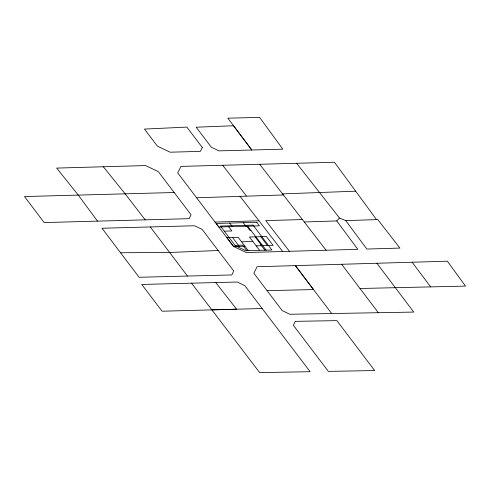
<?xml version="1.0" encoding="UTF-8"?>
<svg xmlns="http://www.w3.org/2000/svg" width="490" height="490" viewBox="0 0 490 490"><rect width="100%" height="100%" fill="white"/><g stroke="black" fill="none" stroke-linecap="round" stroke-linejoin="round"><path stroke-width="0.73" d="M304.272 221.995L336.771 220.923L339.466 218.025L345.756 220.629L377.753 219.563L399.907 248.075L366.832 249.055L345.756 220.629M218.166 250.506L169.969 252.454L120.552 252.76M282.571 193.887L355.679 191.192M376.516 219.606L334.456 162.264L180.951 166.392L177.711 172.878L233.595 246.519L246.323 252.552L357.804 249.312L336.771 220.923M174.158 192.509L24.5 196.551L44.167 222.57L189.103 218.669L191.063 214.779L158.288 171.598L145.561 165.565L56.662 168.095L78.271 195.094L97.498 221.137M196.631 197.789L283.404 194.953M215.037 222.056L258.965 220.806M302.373 219.557L265.733 220.61L289.455 251.303M224.279 231.17L231.88 230.949L228.695 226.741M250.917 230.404L249.949 230.435L246.764 226.227M241.558 241.803L252.852 241.484M235.022 245.355L242.624 245.141L246.844 250.715M261.868 244.59L260.692 244.626L264.912 250.2M244.884 246.194L233.589 246.519L226.876 237.65L238.171 237.325L248.271 250.672M256.172 245.87L273.114 245.386L266.395 236.517L249.459 237.007L259.565 250.353M150.314 226.95L194.499 225.761L202.131 229.387L233.761 271.056L231.807 274.945L139.105 277.273L102.006 228.248L150.314 226.95L187.48 276.054M211.882 309.876L236.578 309.196L215.778 282.565L141.745 284.451L162.086 311.217L262.175 308.51M215.778 282.565L237.203 282.032L244.853 285.682L310.127 371.708L259.675 372.602L191.541 283.189M267.087 290.662L313.52 289.566L295.372 265.617L331.687 313.526M359.997 288.494L465.5 286.099L447.37 261.207L257.091 266.732L253.857 273.242L282.216 310.617L289.872 314.268L413.756 312.081L376.89 263.252M103.323 166.759L125.14 193.82L145.212 219.857M296.634 163.274L339.466 218.025M259.718 164.273L326.077 250.231M222.699 165.271L246.384 195.951M239.929 196.129L282.675 251.505M247.671 226.202L266.174 250.163M341.652 264.275L378.341 312.718M260.754 236.682L267.466 245.551M255.106 236.842L261.819 245.711M243.224 222.687L245.907 226.233M229.675 223.073L232.358 226.619M232.523 237.491L239.236 246.354M412.133 262.23L430.679 286.901M202.303 147.502L200.367 151.386L170.146 152.2L157.431 146.161L144.47 129.084L186.843 127.1L202.303 147.502M295.317 321.354L293.326 325.238L328.337 371.377L374.66 370.562L336.875 320.632L295.317 321.354M233.552 125.74L196.172 127.216L211.355 147.257L219.006 150.877L282.84 149.174L259.608 117.398L227.85 118.176L251.805 150.007L233.552 125.74M256.772 222.301L216.121 223.458L218.81 227.005L259.455 225.847L256.772 222.301M253.067 225.124L220.414 226.061L235.292 245.717L245.9 250.739L271.901 249.998L253.067 225.124"/></g></svg>
